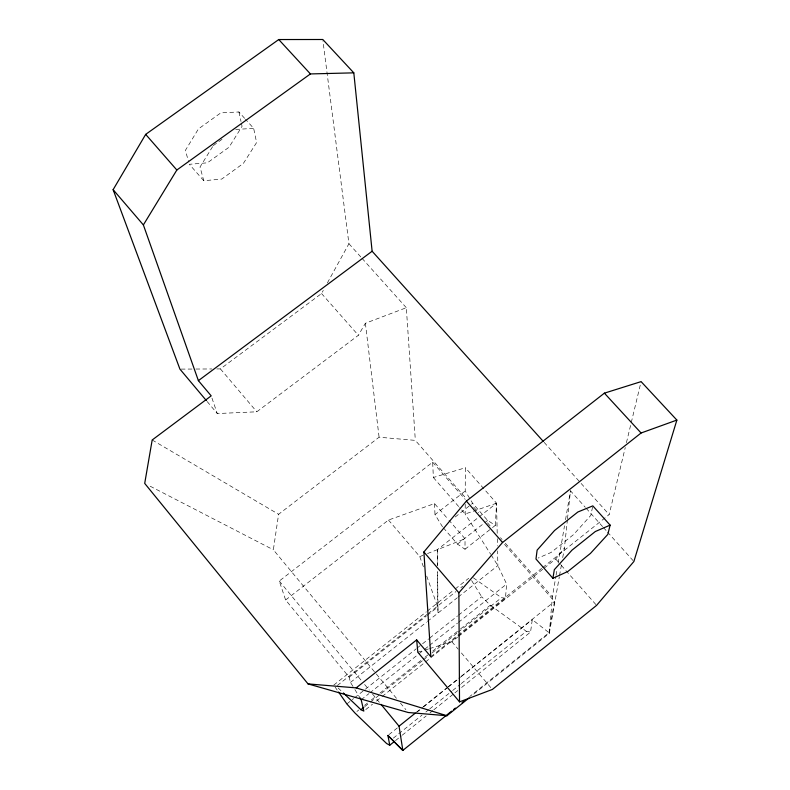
<?xml version="1.0" encoding="UTF-8"?>
<svg xmlns="http://www.w3.org/2000/svg" width="790" height="790" viewBox="0 0 790 790"><rect width="100%" height="100%" fill="white"/><g stroke="black" fill="none" stroke-linecap="round" stroke-linejoin="round"><path stroke-width="0.59" stroke-dasharray="3.95 2.96" d="M443.358 527.779L457.479 544.103L464.994 549.257L465.043 538.77L448.967 520.245M465.221 504.287L465.172 513.994L490.679 554.234M492.486 527.601L495.33 525.36L487.608 520.413L472.647 503.319L465.231 491.005L465.35 467.739L433.354 477.506L432.673 462.19L279.275 581.025L285.625 599.995L349.18 677.188L350.484 682.412L354.256 688.544M495.33 525.36L496.555 503.2L465.35 467.739M458.259 635.832L505.462 598.198L506.627 584.047L497.878 565.581L491.341 555.261M473.743 694.153L549.327 633.274L552.368 596.993L555.864 576.473M562.717 557.612L564.415 548.003L567.378 520.008M567.506 518.783L570.469 490.788L585.291 507.318M461.597 687.488L530.554 632.069L532.282 619.646L549.001 632.691L469.714 696.543M396.481 698.321L273.36 549.791L278.603 514.28L379.091 437.216L415.333 440.385L466.416 498.767M556.071 575.268L557.098 569.235M558.125 563.201L564.504 525.785M565.531 519.751L570.469 490.788M549.001 632.691L554.491 601.476L503.378 543.036M549.327 633.274L559.32 576.828M559.527 575.624L561.443 564.82M592.569 507.071L590.811 515.386L573.619 534.534L551.144 552.427L538.148 558.066M542.641 567.595L609.149 514.586L625.265 447.515M626.421 442.716L641.095 381.629M216.746 368.93L220.43 368.91L321.55 293.534L323.298 290.355M327.376 282.938L348.933 243.715L322.932 40.725M207.148 401.518L217.26 413.545L256.809 411.797L358.374 335.286L365.385 323.268L406.317 307.715L415.333 440.385M212.629 146.624L200.028 167.016L203.771 180.732L221.743 179.063L243.399 163.382L256.612 142.546L253.659 128.365L245.473 119.251M544.132 568.168L555.666 558.974L564.415 548.003M416.32 712.323L422.077 707.712M423.035 706.941L447.022 687.695M447.979 686.925L460.461 676.912M461.419 676.141L554.491 601.476M388.878 734.7L397.538 727.748M416.784 712.304L422.561 707.672M423.519 706.902L447.584 687.596M448.542 686.826L460.096 677.563M461.054 676.783L532.282 619.646M393.321 738.146L422.028 715.088M425.859 712.017L428.733 709.706M429.691 708.946L451.702 691.26M452.66 690.5L460.313 684.347M461.271 683.577L526.347 631.319L530.554 632.069M395.504 740.595L401.251 735.974M402.209 735.204L426.156 715.967M429.987 712.886L432.861 710.575M433.819 709.805L453.934 693.64M454.892 692.879L457.766 690.569M364.753 706.615L369.572 702.784M370.53 702.014L422.512 660.598M423.479 659.828L428.289 655.996M432.14 652.925L457.163 632.988M458.131 632.217L501.443 597.704L505.462 598.198M430.836 656.727L456.857 635.98M457.825 635.209L541.683 568.365M365.77 709.558L372.515 704.186M376.366 701.115L381.185 697.274M382.153 696.504L424.536 662.711M425.504 661.941L457.291 636.592M429.562 648.6L451.88 641.727L457.647 637.125M458.605 636.365L543.174 568.928M346.85 703.939L353.594 698.577M354.552 697.807L416.192 648.817M417.15 648.057L428.713 638.873M429.671 638.103L457.598 615.904M458.565 615.143L481.683 596.766L490.304 605.199L526.347 631.319M361.168 699.782L368.881 693.65M369.839 692.889L418.009 654.564M418.967 653.794L423.786 649.963M424.753 649.192L428.605 646.131M429.562 645.361L457.499 623.142M458.467 622.372L506.627 584.047M356.882 711.494L358.798 709.963M364.565 705.371L367.439 703.08M371.28 700.019L376.079 696.197M379.921 693.146L424.072 657.971M425.03 657.201L427.913 654.91M432.713 651.088L459.592 629.669M460.55 628.909L490.304 605.199M333.736 685.108L426.324 611.825M427.281 611.065L454.29 589.686M455.257 588.925L468.756 578.24M337.31 685.513L427.035 614.462M428.002 613.692L455.978 591.542M460.807 587.721L462.733 586.19M349.18 677.188L426.205 616.18M427.173 615.42L437.759 607.036L437.512 571.644M350.484 682.412L426.491 622.164M427.459 621.404L457.341 597.714M458.309 596.944L497.878 565.581L497.562 550.907M457.479 544.103L483.845 523.375M484.784 522.634L487.608 520.413M464.994 549.257L491.538 528.342M437.472 565.541L437.364 549.672L478.118 517.677M479.086 516.907L496.555 503.2L497.206 533.773M442.568 526.881L434.994 514.616L465.231 491.005M455.188 516.996L472.647 503.319M285.625 599.995L388.483 520.037L434.5 503.576L448.167 519.316M213.261 145.607L222.039 139.287M388.483 520.037L419.786 556.604L423.075 555.301M427.479 553.573L465.043 538.77M496.555 503.2L465.172 513.994L459.602 507.605M417.811 652.224L423.687 650.417M424.862 650.052L428.387 648.965M235.706 129.451L253.659 128.365M244.653 118.342L238.926 111.963L220.854 112.852L198.448 128.908L185.393 150.386L188.672 161.97M181.157 369.108L194.656 369.039M195.881 369.039L211.839 368.96M150.159 486.215L273.36 549.791M152.184 439.99L278.603 514.28M473.348 577.786L501.443 597.704M338.1 687.942L342.485 692.129M544.132 442.351L609.149 514.586M348.933 243.715L361.228 257.431M362.047 258.35L406.317 307.715M586.121 508.237L602.592 526.604M603.412 527.523L606.71 531.196M607.53 532.114L633.057 560.584M321.55 293.534L358.374 335.286M555.666 558.974L560.485 564.425M561.285 565.344L596.598 605.377M203.771 180.732L189.333 164.29L207.405 162.819L229.031 147.226L242.076 126.331L241.296 122.736M473.714 507.111L478.582 512.67M487.499 522.862L491.548 527.493M500.475 537.684L502.094 539.54M505.333 543.244L552.368 596.993M432.673 462.19L465.251 499.428M433.354 477.506L458.812 506.696M220.43 368.91L256.809 411.797M451.88 641.727L458.23 649.212M461.409 652.955L492.368 689.453M400.402 703.051L405.892 709.667M279.275 581.025L361.465 680.644M364.595 684.436L369.295 690.134M372.426 693.926L380.257 703.416M335.118 687.093L337.182 690.065M471.61 580.522L481.683 596.766M354.888 689.561L359.914 697.738M419.786 556.604L423.46 566.924M426.728 576.088L437.759 607.036L438.035 613.01L437.601 571.605M211.947 398.071L217.26 413.545M238.926 111.963L241.029 121.541M365.385 323.268L379.091 437.216M434.5 503.576L434.994 514.616M497.305 538.671L497.463 546.009M437.364 549.672L437.532 565.512"/><path stroke-width="1.19" d="M552.901 578.29L554.333 569.669L571.97 550.166L595.324 531.522L610.117 525.133L592.816 505.877L577.865 511.999L554.54 530.515L537.131 550.117L535.976 559.014L552.901 578.29L567.911 571.437L590.426 553.425L607.836 534.376L610.117 525.133M416.656 639.89L430.836 656.727L423.884 551.983L466.386 501.107L604.389 393.153L641.095 381.629L676.872 420.082L633.886 561.502L596.598 605.377L492.368 689.453L459.523 701.866L417.811 652.224L416.656 639.89L356.201 687.883L308.031 683.903L144.708 483.401L152.184 439.99L211.197 395.869L198.389 380.652L143.375 224.933L113.128 189.679L145.676 134.379L278.742 39.54L322.784 39.5L353.811 72.848L372.12 251.24L543.313 441.432M143.375 224.933L176.842 170.018L310.421 73.934L353.811 72.848M459.523 701.866L458.881 592.786L502.568 542.473L641.085 432.999L676.872 420.082M451.564 711.158L402.851 750.401L387.91 735.47L389.756 745.217L394.546 741.366M453.48 709.627L455.386 708.087M462.071 702.695L463.987 701.164M308.031 683.903L408.242 712.511L446.952 715.73L468.964 698.005M387.91 735.47L402.861 750.5L399.039 726.188L415.352 713.094M343.364 692.958L360.912 709.687L363.795 707.386M198.389 380.652L372.12 251.24M356.201 687.883L446.952 715.73M360.912 709.687L363.844 711.099L361.168 699.782L359.914 697.738M389.756 745.217L386.626 743.528L354.967 713.024L346.85 703.939L338.564 692.04M278.742 39.54L310.421 73.934M604.389 393.153L641.085 432.999M145.676 134.379L176.842 170.018M466.386 501.107L502.568 542.473M423.884 551.983L458.881 592.786M206.368 400.589L179.922 369.118L113.128 189.679M381.037 704.364L399.039 726.188"/></g></svg>
